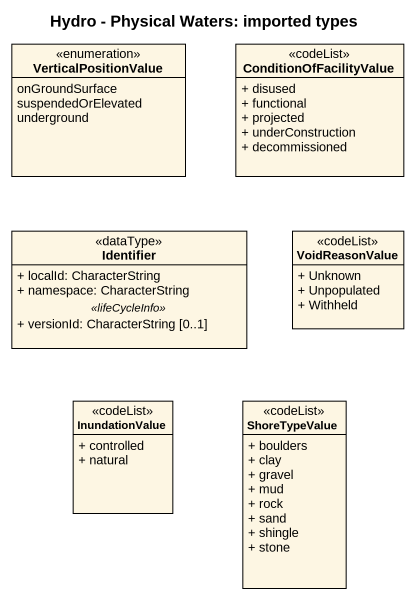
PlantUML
@startuml
title Hydro - Physical Waters: imported types
hide circle
hide empty members
skinparam classAttributeIconSize 0
enum VerticalPositionValue {
  onGroundSurface
  suspendedOrElevated
  underground
}
class ConditionOfFacilityValue <<codeList>> {
  + disused
  + functional
  + projected
  + underConstruction
  + decommissioned
}
class Identifier <<dataType>> {
  + localId: CharacterString
  + namespace: CharacterString
  .. <<lifeCycleInfo>> ..
  + versionId: CharacterString [0..1]
}
class VoidReasonValue <<codeList>> {
  + Unknown
  + Unpopulated
  + Withheld
}
class InundationValue <<codeList>> {
  + controlled
  + natural
}
class ShoreTypeValue <<codeList>> {
  + boulders
  + clay
  + gravel
  + mud
  + rock
  + sand
  + shingle
  + stone
}
@enduml
